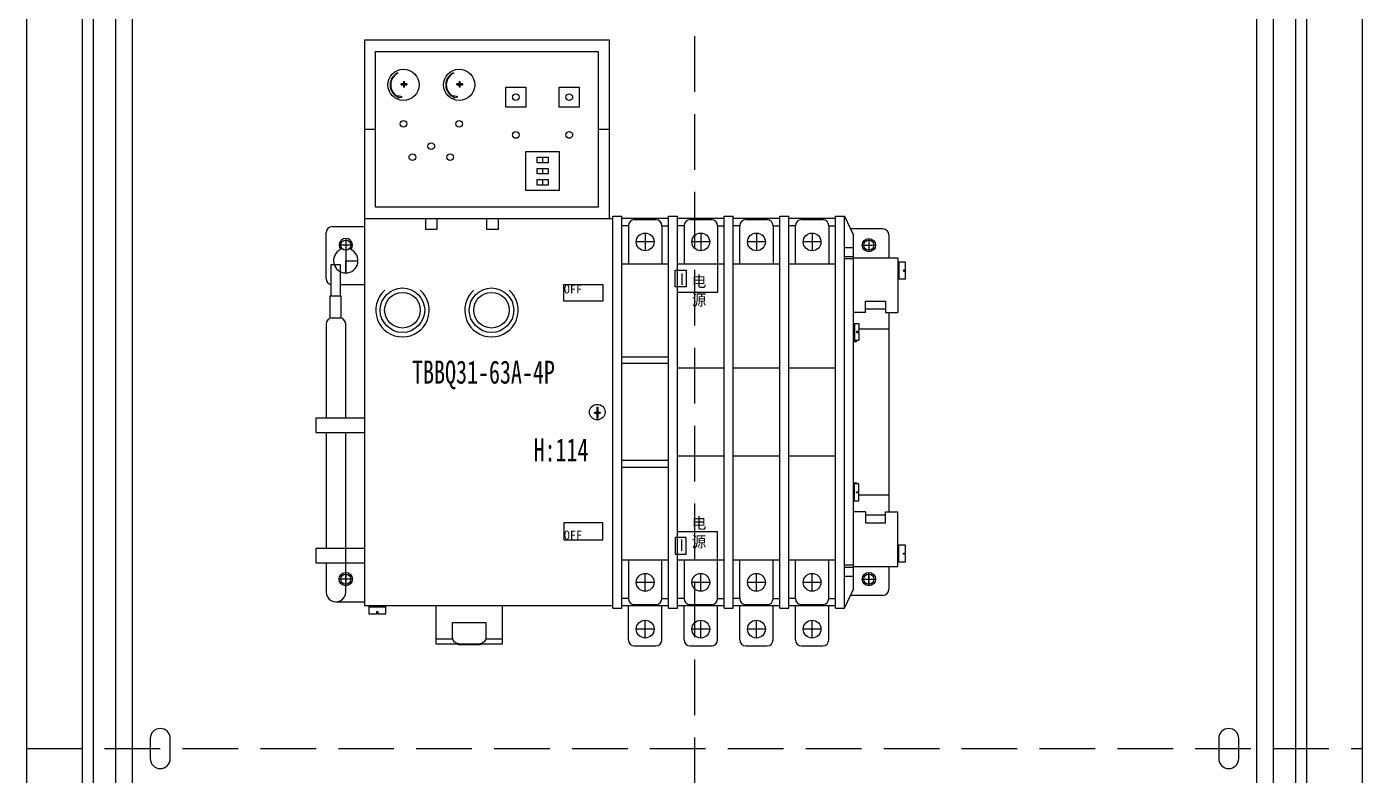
# Model space of a CAD drawing. Extents: x 1692284 to 1692884, y 398670 to 399870.
# Drawn here: x 1692284 to 1692884, y 399258 to 399595 of the extents above; entities that cross this region are included whole.
import ezdxf
from ezdxf.enums import TextEntityAlignment as Align

# ---------------------------------------------------------------- set-up
doc = ezdxf.new("R2010")
doc.units = 0
doc.header["$MEASUREMENT"] = 0
doc.linetypes.add('LYJS-XX', pattern=[0.35, 0.25, -0.1])
for name, color, linetype in [('01', 7, 'Continuous'), ('LY-JS-BJ', 7, 'Continuous'), ('布置图', 20, 'Continuous')]:
    doc.layers.add(name, color=color, linetype=linetype)
doc.styles.add('宋体', font='', dxfattribs={"width": 0.8, "height": 3.5})
doc.styles.get('宋体').set_extended_font_data('SimSun')

# ---------------------------------------------------------------- blocks, each defined once
blk = doc.blocks.new('双电源TBBQ31-63A-4P-2022.4')
at = {"color": 0}
for p, q in [((131.93, 172.96), (21.93, 172.96)), ((21.93, 172.96), (21.93, 133.06)), ((131.93, 133.06), (131.93, 172.96)), ((36.93, 158.41), (36.93, 158.14)), ((61.93, 158.41), (61.93, 158.14)), ((40.93, 153.46), (38.43, 153.46)), ((38.43, 152.96), (40.93, 152.96)), ((39.43, 154.46), (39.43, 151.96)), ((39.93, 151.96), (39.93, 154.46)), ((65.93, 153.46), (63.43, 153.46)), ((63.43, 152.96), (65.93, 152.96)), ((64.43, 154.46), (64.43, 151.96)), ((64.93, 151.96), (64.93, 154.46)), ((36.93, 147.78), (36.93, 147.78)), ((61.93, 147.78), (61.93, 147.78)), ((21.93, 133.06), (26.93, 133.06)), ((21.93, 132.86), (21.93, -81.04)), ((26.93, 132.86), (21.93, 132.86)), ((126.93, 133.06), (131.93, 133.06)), ((131.93, 132.86), (126.93, 132.86)), ((131.93, 92.96), (131.93, 132.86)), ((101.93, 120.46), (101.93, 117.96)), ((101.93, 115.46), (101.93, 112.96)), ((101.93, 110.46), (101.93, 107.96)), ((21.93, 92.96), (133.5, 92.96)), ((133.5, 93.96), (137.5, 93.96)), ((133.5, -82.04), (133.5, 93.96)), ((137.5, -82.04), (137.5, 93.96)), ((158.5, 92.96), (137.5, 92.96)), ((143.21, 92.41), (152.79, 92.41)), ((158.5, 93.96), (162.5, 93.96)), ((158.5, -82.04), (158.5, 93.96)), ((162.5, -82.04), (162.5, 93.96)), ((183.5, 92.96), (162.5, 92.96)), ((168.21, 92.41), (177.79, 92.41)), ((183.5, 93.96), (187.5, 93.96)), ((183.5, -82.04), (183.5, 93.96)), ((187.5, -82.04), (187.5, 93.96)), ((208.5, 92.96), (187.5, 92.96)), ((193.21, 92.41), (202.79, 92.41)), ((208.5, 93.96), (212.5, 93.96)), ((208.5, -82.04), (208.5, 93.96)), ((212.5, -82.04), (212.5, 93.96)), ((233.5, 92.96), (212.5, 92.96)), ((218.21, 92.41), (227.79, 92.41)), ((233.5, -82.04), (233.5, 93.96)), ((233.5, 93.96), (237.5, 93.96)), ((237.5, -82.04), (237.5, 93.96)), ((237.5, 93.96), (241.48, 85.75)), ((4.7, 65.96), (4.7, 86.56)), ((7.41, 89.27), (21.93, 89.27)), ((140.5, 89.7), (137.5, 89.7)), ((140.5, 89.7), (140.5, 72.41)), ((140.5, 89.7), (140.5, 89.7)), ((148, 86.41), (148, 78.41)), ((155.5, 89.7), (155.5, 72.41)), ((155.5, 89.7), (158.5, 89.7)), ((165.5, 89.7), (162.5, 89.7)), ((165.5, 89.7), (165.5, 72.41)), ((165.5, 89.7), (165.5, 89.7)), ((173, 86.41), (173, 78.41)), ((180.5, 89.7), (183.5, 89.7)), ((180.5, 89.7), (180.5, 59.7)), ((190.5, 89.7), (187.5, 89.7)), ((190.5, 72.41), (190.5, 89.7)), ((190.5, 89.7), (190.5, 89.7)), ((198, 86.41), (198, 78.41)), ((205.5, 89.7), (205.5, 72.41)), ((205.5, 89.7), (208.5, 89.7)), ((215.5, 89.7), (212.5, 89.7)), ((215.5, 72.41), (215.5, 89.7)), ((215.5, 89.7), (215.5, 89.7)), ((223, 86.41), (223, 78.41)), ((230.5, 89.7), (230.5, 72.41)), ((230.5, 89.7), (233.5, 89.7)), ((254.79, 88.25), (240.27, 88.25)), ((241.48, 85.75), (241.48, -73.83)), ((257.5, 85.54), (257.5, 75.25)), ((152, 82.41), (144, 82.41)), ((158.5, 82.41), (158.5, 82.41)), ((177, 82.41), (169, 82.41)), ((183.5, 82.41), (183.5, 82.41)), ((202, 82.41), (194, 82.41)), ((208.5, 82.41), (208.5, 82.41)), ((227, 82.41), (219, 82.41)), ((233.5, 82.41), (233.5, 82.41)), ((241.48, 79.75), (237.5, 79.75)), ((13.5, 73.96), (19, 73.96)), ((13.5, 68.46), (13.5, 73.96)), ((158.5, 72.41), (137.5, 72.41)), ((183.5, 72.41), (162.5, 72.41)), ((208.5, 72.41), (187.5, 72.41)), ((233.5, 72.41), (212.5, 72.41)), ((241.48, 75.75), (237.5, 75.75)), ((241.48, 74.75), (237.5, 74.75)), ((265, 73.29), (261.48, 73.29)), ((261.98, 73.29), (261.98, 65.75)), ((265, 69.77), (265, 73.29)), ((265, 69.77), (264, 69.77)), ((264, 69.77), (264, 69.27)), ((264, 69.27), (265, 69.27)), ((265, 65.75), (265, 69.27)), ((10.98, 63.25), (21.93, 63.25)), ((265, 65.75), (261.48, 65.75)), ((6.48, 48.09), (6.48, 58.25)), ((6.48, 58.25), (11.48, 58.25)), ((11.48, 48.16), (11.48, 58.25)), ((180.5, 59.7), (162.5, 59.7)), ((7.41, 48.25), (10.79, 48.25)), ((246.98, 50.75), (241.48, 50.75)), ((255.98, 52.25), (246.98, 52.25)), ((255.98, 50.75), (261.48, 50.75)), ((257.5, 50.75), (257.5, -38.83)), ((4.7, 45.54), (4.7, 3.25)), ((13.5, 3.25), (13.5, 45.54)), ((241.48, 45.75), (244, 45.75)), ((241.98, 45.75), (241.98, 38.21)), ((244, 42.23), (243, 42.23)), ((243, 42.23), (243, 41.73)), ((244, 45.75), (244, 42.23)), ((257.5, 43.25), (244, 43.25)), ((244, 38.21), (241.48, 38.21)), ((241.48, 37.75), (242.95, 37.75)), ((242.95, 37.75), (242.95, 38.21)), ((243, 41.73), (244, 41.73)), ((244, 41.73), (244, 38.21)), ((137.5, 30.75), (158.5, 30.75)), ((158.5, 27.75), (137.5, 27.75)), ((183.5, 25.75), (162.5, 25.75)), ((208.5, 25.75), (187.5, 25.75)), ((233.5, 25.75), (212.5, 25.75)), ((126.28, 8.25), (126.68, 8.25)), ((126.28, 8.25), (126.28, 3.25)), ((126.68, 8.25), (126.68, 3.25)), ((125.18, 5.95), (127.78, 5.95)), ((125.18, 5.95), (125.18, 5.55)), ((125.18, 5.55), (127.78, 5.55)), ((126.28, 3.25), (126.68, 3.25)), ((127.78, 5.95), (127.78, 5.55)), ((4.7, -3.25), (4.7, -55.25)), ((13.5, -74.85), (13.5, -3.25)), ((158.5, -15.83), (137.5, -15.83)), ((183.5, -13.83), (162.5, -13.83)), ((208.5, -13.83), (187.5, -13.83)), ((233.5, -13.83), (212.5, -13.83)), ((137.5, -18.83), (158.5, -18.83)), ((241.48, -25.83), (242.95, -25.83)), ((244, -26.29), (241.48, -26.29)), ((241.98, -33.83), (241.98, -26.29)), ((242.95, -25.83), (242.95, -26.29)), ((243, -30.31), (243, -29.81)), ((243, -29.81), (244, -29.81)), ((244, -29.81), (244, -26.29)), ((241.48, -33.83), (244, -33.83)), ((244, -30.31), (243, -30.31)), ((244, -33.83), (244, -30.31)), ((257.5, -31.33), (244, -31.33)), ((246.98, -38.83), (241.48, -38.83)), ((255.98, -40.33), (246.98, -40.33)), ((255.98, -38.83), (261.48, -38.83)), ((180.5, -47.78), (162.5, -47.78)), ((180.5, -77.78), (180.5, -47.78)), ((265, -53.83), (261.48, -53.83)), ((261.98, -61.37), (261.98, -53.83)), ((265, -57.35), (265, -53.83)), ((264, -57.85), (264, -57.35)), ((264, -57.35), (265, -57.35)), ((265, -57.85), (264, -57.85)), ((265, -61.37), (265, -57.85)), ((4.7, -61.75), (4.7, -74.91)), ((158.5, -60.49), (137.5, -60.49)), ((140.5, -60.49), (140.5, -77.78)), ((155.5, -77.78), (155.5, -60.49)), ((183.5, -60.49), (162.5, -60.49)), ((165.5, -60.49), (165.5, -77.78)), ((208.5, -60.49), (187.5, -60.49)), ((190.5, -77.78), (190.5, -60.49)), ((205.5, -77.78), (205.5, -60.49)), ((233.5, -60.49), (212.5, -60.49)), ((215.5, -77.78), (215.5, -60.49)), ((230.5, -77.78), (230.5, -60.49)), ((241.48, -62.83), (237.5, -62.83)), ((241.48, -63.83), (237.5, -63.83)), ((257.5, -63.33), (257.5, -73.62)), ((265, -61.37), (261.48, -61.37)), ((152, -70.49), (144, -70.49)), ((148, -74.49), (148, -66.49)), ((158.5, -70.49), (158.5, -70.49)), ((177, -70.49), (169, -70.49)), ((173, -74.49), (173, -66.49)), ((183.5, -70.49), (183.5, -70.49)), ((202, -70.49), (194, -70.49)), ((198, -74.49), (198, -66.49)), ((208.5, -70.49), (208.5, -70.49)), ((227, -70.49), (219, -70.49)), ((223, -74.49), (223, -66.49)), ((233.5, -70.49), (233.5, -70.49)), ((241.48, -67.83), (237.5, -67.83)), ((248.5, -66.04), (248.5, -72.04)), ((13.5, -74.85), (13.5, -74.85)), ((140.5, -77.78), (137.5, -77.78)), ((140.5, -77.78), (140.5, -77.78)), ((155.5, -77.78), (158.5, -77.78)), ((165.5, -77.78), (162.5, -77.78)), ((165.5, -77.78), (165.5, -77.78)), ((180.5, -77.78), (183.5, -77.78)), ((190.5, -77.78), (187.5, -77.78)), ((190.5, -77.78), (190.5, -77.78)), ((205.5, -77.78), (208.5, -77.78)), ((215.5, -77.78), (212.5, -77.78)), ((215.5, -77.78), (215.5, -77.78)), ((230.5, -77.78), (233.5, -77.78)), ((237.5, -82.04), (241.48, -73.83)), ((254.79, -76.33), (240.27, -76.33)), ((9.1, -79.25), (21.93, -79.25)), ((133.5, -81.04), (21.93, -81.04)), ((23.94, -81.04), (23.94, -84.56)), ((23.94, -81.54), (31.48, -81.54)), ((27.46, -84.56), (27.46, -83.56)), ((27.46, -83.56), (27.96, -83.56)), ((27.96, -83.56), (27.96, -84.56)), ((31.48, -84.56), (31.48, -81.04)), ((53.98, -81.04), (53.98, -98.04)), ((83.98, -98.04), (83.98, -81.04)), ((133.5, -82.04), (137.5, -82.04)), ((158.5, -81.04), (137.5, -81.04)), ((140.5, -96.33), (140.5, -81.04)), ((143.21, -80.49), (152.79, -80.49)), ((155.5, -96.33), (155.5, -81.04)), ((158.5, -82.04), (162.5, -82.04)), ((183.5, -81.04), (162.5, -81.04)), ((165.5, -96.33), (165.5, -81.04)), ((168.21, -80.49), (177.79, -80.49)), ((180.5, -96.33), (180.5, -81.04)), ((183.5, -82.04), (187.5, -82.04)), ((208.5, -81.04), (187.5, -81.04)), ((190.5, -96.33), (190.5, -81.04)), ((193.21, -80.49), (202.79, -80.49)), ((205.5, -96.33), (205.5, -81.04)), ((208.5, -82.04), (212.5, -82.04)), ((233.5, -81.04), (212.5, -81.04)), ((215.5, -96.33), (215.5, -81.04)), ((218.21, -80.49), (227.79, -80.49)), ((230.5, -96.33), (230.5, -81.04)), ((233.5, -82.04), (237.5, -82.04)), ((23.94, -84.56), (27.46, -84.56)), ((27.96, -84.56), (31.48, -84.56)), ((148, -95.49), (148, -87.49)), ((173, -95.49), (173, -87.49)), ((198, -95.49), (198, -87.49)), ((223, -95.49), (223, -87.49)), ((152, -91.49), (144, -91.49)), ((177, -91.49), (169, -91.49)), ((202, -91.49), (194, -91.49)), ((227, -91.49), (219, -91.49)), ((53.98, -98.04), (83.98, -98.04)), ((63.98, -98.03), (63.98, -98.54)), ((73.98, -98.03), (73.98, -98.54)), ((143.21, -99.04), (152.79, -99.04)), ((155.5, -96.33), (155.5, -96.33)), ((168.21, -99.04), (177.79, -99.04)), ((193.21, -99.04), (202.79, -99.04)), ((218.21, -99.04), (227.79, -99.04))]:
    blk.add_line(p, q, dxfattribs=at)
blk.add_line((21.93, 92.96), (131.93, 92.96))
at = {"color": 1}
for p, q in [((16.5, 80.96), (10.5, 80.96)), ((13.5, 83.96), (13.5, 68.46)), ((245.5, 80.96), (251.5, 80.96)), ((248.5, 83.96), (248.5, 77.96)), ((16.5, -69.04), (10.5, -69.04)), ((13.5, -66.04), (13.5, -72.04)), ((245.5, -69.04), (251.5, -69.04)), ((248.5, -72.04), (248.5, -66.04))]:
    blk.add_line(p, q, dxfattribs=at)
at = {"color": 0, "lineweight": -3}
for p, q in [((164.48, 68.2), (164.48, 63.2)), ((164.48, -56.28), (164.48, -51.28))]:
    blk.add_line(p, q, dxfattribs=at)
at = {"color": 0}
for points in [[(26.93, 167.96), (126.93, 167.96), (126.93, 97.96), (26.93, 97.96)], [(85.43, 151.96), (94.43, 151.96), (94.43, 142.96), (85.43, 142.96)], [(109.43, 151.96), (118.43, 151.96), (118.43, 142.96), (109.43, 142.96)], [(38.8, 147.62), (36.88, 148.05), (36.88, 147.19)], [(63.8, 147.62), (61.88, 148.05), (61.88, 147.19)], [(94.43, 122.96), (109.43, 122.96), (109.43, 105.46), (94.43, 105.46)], [(99.43, 120.46), (104.43, 120.46), (104.43, 117.96), (99.43, 117.96)], [(99.43, 115.46), (104.43, 115.46), (104.43, 112.96), (99.43, 112.96)], [(99.43, 110.46), (104.43, 110.46), (104.43, 107.96), (99.43, 107.96)], [(161.48, 69.7), (166.48, 69.7), (166.48, 62.2), (161.48, 62.2)], [(111.48, 63.25), (128.98, 63.25), (128.98, 55.75), (111.48, 55.75)], [(111.48, -51.33), (128.98, -51.33), (128.98, -43.83), (111.48, -43.83)], [(161.48, -57.78), (166.48, -57.78), (166.48, -50.28), (161.48, -50.28)]]:
    blk.add_lwpolyline(points, close=True, dxfattribs=at)
for points in [[(38.43, 152.96), (38.43, 153.46)], [(39.43, 154.46), (39.93, 154.46)], [(39.93, 151.96), (39.43, 151.96)], [(40.93, 153.46), (40.93, 152.96)], [(63.43, 152.96), (63.43, 153.46)], [(64.43, 154.46), (64.93, 154.46)], [(64.93, 151.96), (64.43, 151.96)], [(65.93, 153.46), (65.93, 152.96)], [(54.43, 92.96), (54.43, 87.96), (49.43, 87.96), (49.43, 92.96)], [(81.93, 92.96), (81.93, 87.96), (76.93, 87.96), (76.93, 92.96)], [(6.98, 58.25), (6.98, 72.25), (10.98, 72.25), (10.98, 58.25)], [(241.48, 75.25), (261.48, 75.25), (261.48, 50.75)], [(246.98, 50.75), (246.98, 55.75), (255.98, 55.75), (255.98, 50.75)], [(21.93, 3.25), (0, 3.25), (0, -3.25), (21.93, -3.25)], [(241.48, -63.33), (261.48, -63.33), (261.48, -38.83)], [(246.98, -38.83), (246.98, -43.83), (255.98, -43.83), (255.98, -38.83)], [(21.93, -55.25), (0, -55.25), (0, -61.75), (21.93, -61.75)], [(61.48, -96.04), (53.98, -96.04)], [(73.98, -98.54), (63.98, -98.54)], [(83.98, -96.04), (76.48, -96.04)]]:
    blk.add_lwpolyline(points, dxfattribs=at)
blk.add_lwpolyline([(64.19, -98.04, -0.414214), (61.48, -95.33), (61.48, -88.54), (76.48, -88.54), (76.48, -95.33, -0.414214), (73.77, -98.04)], format="xyb", dxfattribs=at)
for centre, radius in [((39.43, 152.96), 7), ((64.43, 152.96), 7), ((89.93, 147.46), 1.5), ((113.93, 147.46), 1.5), ((51.93, 125.46), 1.5), ((89.93, 130.46), 1.5), ((113.93, 130.46), 1.5), ((43.43, 120.46), 1.5), ((60.43, 120.46), 1.5), ((148, 82.41), 4), ((173, 82.41), 4), ((198, 82.41), 4), ((223, 82.41), 4), ((248.5, 80.96), 3), ((38.98, 51.75), 10), ((78.98, 51.75), 10), ((38.98, 51.75), 8), ((78.98, 51.75), 8), ((126.48, 5.96), 3.5), ((13.5, -69.04), 3), ((148, -70.49), 4), ((173, -70.49), 4), ((198, -70.49), 4), ((223, -70.49), 4), ((248.5, -69.04), 3), ((148, -91.49), 4), ((173, -91.49), 4), ((198, -91.49), 4), ((223, -91.49), 4)]:
    blk.add_circle(centre, radius, dxfattribs=at)
at = {"color": 0, "lineweight": -3}
for centre in [(39.43, 135.46), (64.43, 135.46)]:
    blk.add_circle(centre, 1.5, dxfattribs=at)
at = {"color": 0}
for centre, radius, start, end in [((39.43, 152.96), 6, 114.62432, 244.78182), ((39.43, 152.96), 5.75, 115.77146, 243.60282), ((64.43, 152.96), 6, 114.62432, 244.78182), ((64.43, 152.96), 5.75, 115.77146, 243.60282), ((143.21, 89.7), 2.71, 90, 180), ((152.79, 89.7), 2.71, 0, 90), ((168.21, 89.7), 2.71, 90, 180), ((177.79, 89.7), 2.71, 0, 90), ((193.21, 89.7), 2.71, 90, 180), ((202.79, 89.7), 2.71, 0, 90), ((218.21, 89.7), 2.71, 90, 180), ((227.79, 89.7), 2.71, 0, 90), ((7.41, 86.56), 2.71, 90, 180), ((254.79, 85.54), 2.71, 0, 90), ((13.5, 73.96), 5.5, 114.16958, 65.83042), ((13.5, 80.96), 3, 318.64563, 221.35437), ((7.41, 65.96), 2.71, 180, 260.87899), ((38.98, 51.75), 12, 131.7603, 48.2397), ((78.98, 51.75), 12, 131.7603, 48.2397), ((7.41, 45.54), 2.71, 90, 180), ((10.79, 45.54), 2.71, 0, 90), ((9.1, -74.85), 4.4, 179.18654, 0), ((143.21, -77.78), 2.71, 180, 270), ((152.79, -77.78), 2.71, 270, 0), ((168.21, -77.78), 2.71, 180, 270), ((177.79, -77.78), 2.71, 270, 0), ((193.21, -77.78), 2.71, 180, 270), ((202.79, -77.78), 2.71, 270, 0), ((218.21, -77.78), 2.71, 180, 270), ((227.79, -77.78), 2.71, 270, 0), ((254.79, -73.62), 2.71, 270, 0), ((143.21, -96.33), 2.71, 180, 270), ((152.79, -96.33), 2.71, 270, 0), ((168.21, -96.33), 2.71, 180, 270), ((177.79, -96.33), 2.71, 270, 0), ((193.21, -96.33), 2.71, 180, 270), ((202.79, -96.33), 2.71, 270, 0), ((218.21, -96.33), 2.71, 180, 270), ((227.79, -96.33), 2.71, 270, 0)]:
    blk.add_arc(centre, radius, start, end, dxfattribs=at)
for s, width, insert, char_height, attachment_point in [('电源', 10, (168.98, 67.2), 5, 1), ('    OFF', 17.5, (111.48, 63.25), 4, 1), ('电源', 10, (168.98, -55.28), 5, 7), ('    OFF', 17.5, (111.48, -51.33), 4, 7)]:
    blk.add_mtext_dynamic_manual_height_columns(s, width=width, gutter_width=12.5, heights=[0], dxfattribs=dict(at, insert=insert, char_height=char_height, attachment_point=attachment_point))
at = {"layer": '01', "color": 4, "style": '宋体', "width": 0.7}
for s, height, p in [('TBBQ31-63A-4P', 10.3588, (75.38, 22.73)), ('H:114', 10.359, (110.2, -11.1))]:
    blk.add_text(s, height=height, dxfattribs=at).set_placement(p, align=Align.MIDDLE)
blk = doc.blocks.new('600-1200-明-底板')
at = {"layer": 'LY-JS-BJ', "color": 1}
blk.add_lwpolyline([(-237, 560), (237, 560), (260, 537), (260, -537), (237, -560), (-237, -560), (-260, -537), (-260, 537)], close=True, dxfattribs=at)
for points in [[(-235.5, -4.5), (-235.5, 4.5, 1), (-244.5, 4.5), (-244.5, -4.5, 1)], [(235.5, 4.5), (235.5, -4.5, 1), (244.5, -4.5), (244.5, 4.5, 1)]]:
    blk.add_lwpolyline(points, format="xyb", close=True, dxfattribs=at)

msp = doc.modelspace()

# ---------------------------------------------------------------- linework, layer by layer
at = {"color": 6}
for centre in [(1692427.08, 399496.41), (1692662.08, 399496.41), (1692427.08, 399346.41), (1692662.08, 399346.41)]:
    msp.add_circle(centre, 2.25, dxfattribs=at)
at = {"layer": 'LY-JS-BJ', "color": 6, "linetype": 'LYJS-XX', "ltscale": 100}
for p, q in [((1692583.75, 399870.31), (1692583.75, 398670.31)), ((1692283.75, 399270.31), (1692883.75, 399270.31))]:
    msp.add_line(p, q, dxfattribs=at)
at = {"layer": 'LY-JS-BJ', "color": 6, "ltscale": 50}
for points in [[(1692308.75, 399845.31), (1692858.75, 399845.31), (1692858.75, 398695.31), (1692308.75, 398695.31)], [(1692313.75, 399840.31), (1692853.75, 399840.31), (1692853.75, 398700.31), (1692313.75, 398700.31)]]:
    msp.add_lwpolyline(points, close=True, dxfattribs=at)
at = {"layer": 'LY-JS-BJ', "color": 6, "linetype": 'LYJS-XX', "lineweight": -3}
msp.add_lwpolyline([(1692331.25, 399822.81), (1692836.25, 399822.81), (1692836.25, 398717.81), (1692331.25, 398717.81)], close=True, dxfattribs=at)
at = {"layer": '布置图', "ltscale": 50}
msp.add_lwpolyline([(1692283.75, 399870.31), (1692883.75, 399870.31), (1692883.75, 398670.31), (1692283.75, 398670.31)], close=True, dxfattribs=at)

# ---------------------------------------------------------------- block references
at = {"color": 6}
msp.add_blockref('双电源TBBQ31-63A-4P-2022.4', (1692413.58, 399415.46), dxfattribs=at)
at = {"layer": 'LY-JS-BJ', "color": 6, "ltscale": 50}
msp.add_blockref('600-1200-明-底板', (1692583.75, 399270.31), dxfattribs=at)

doc.saveas('drawing.dxf')
